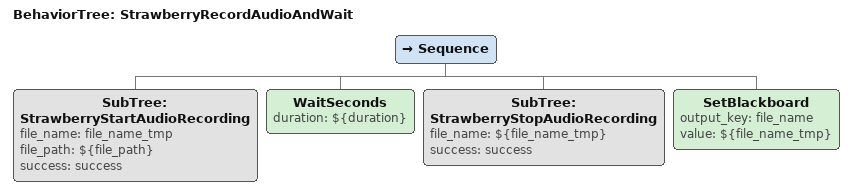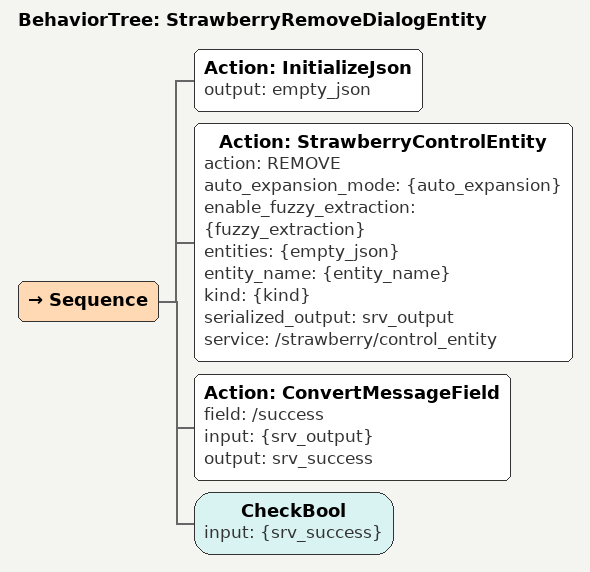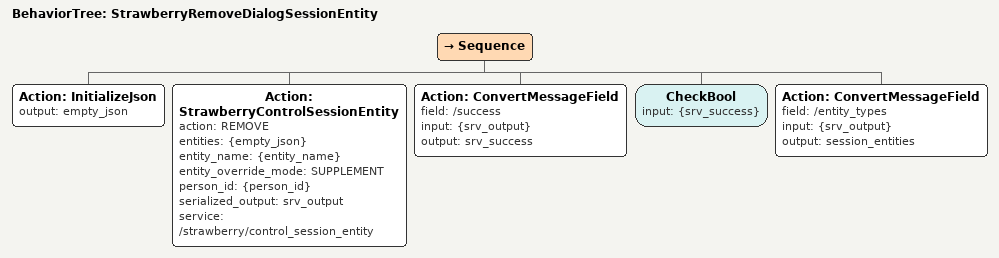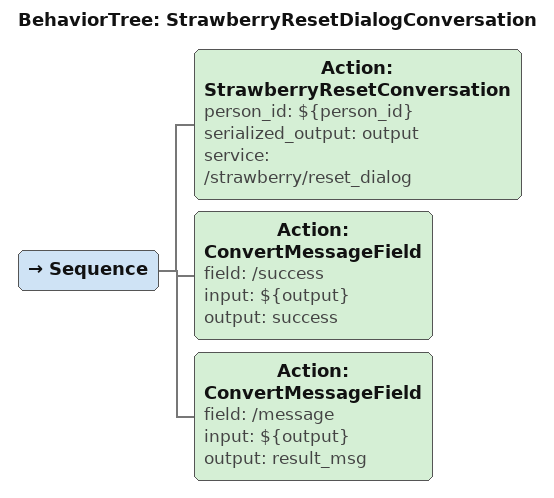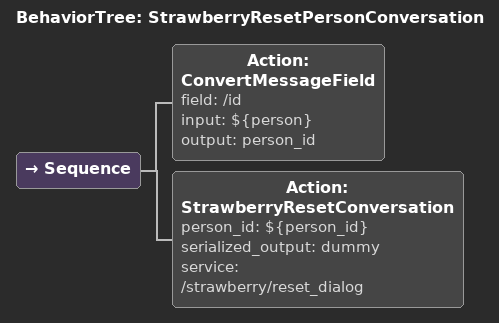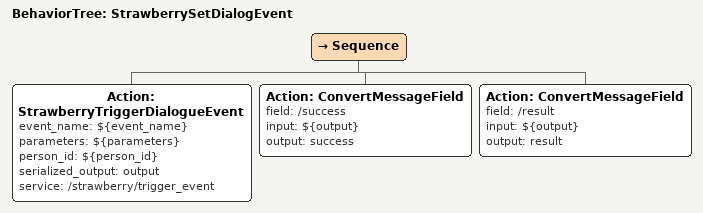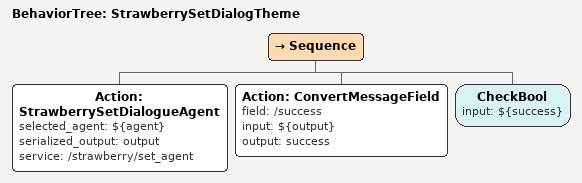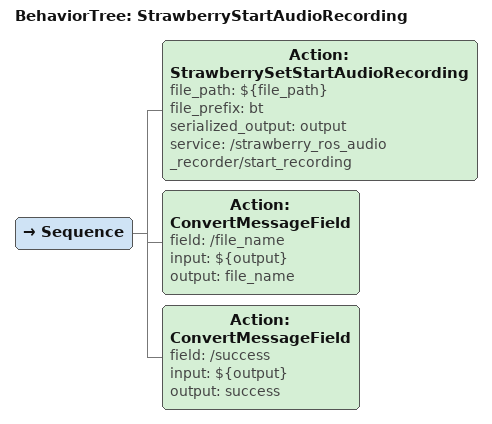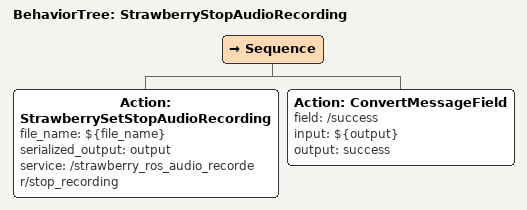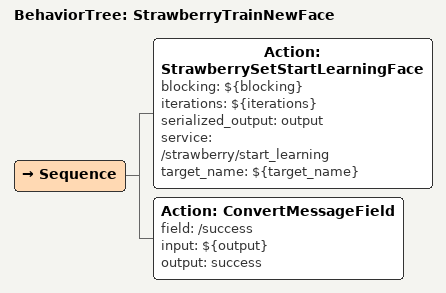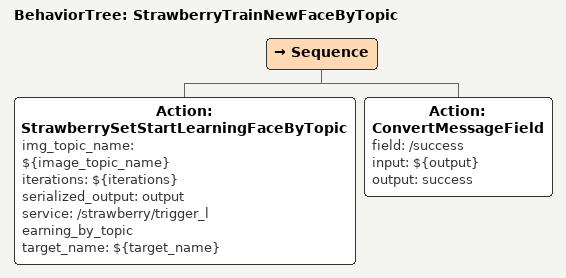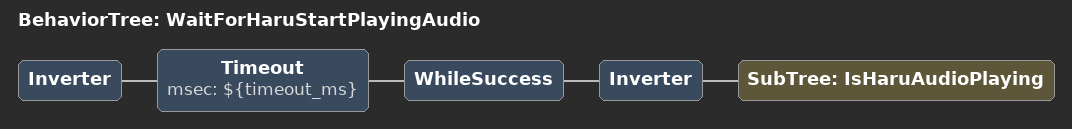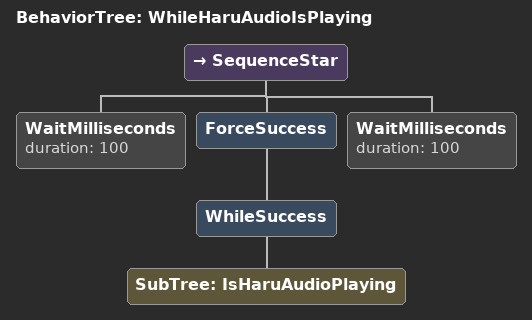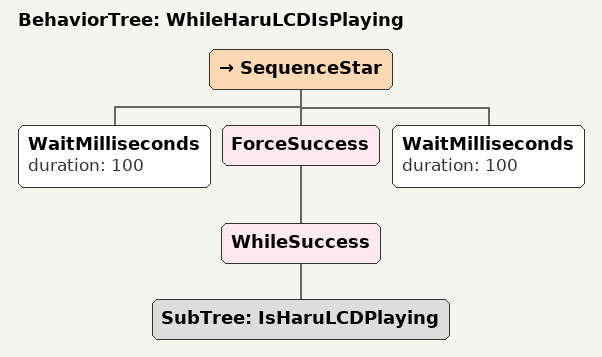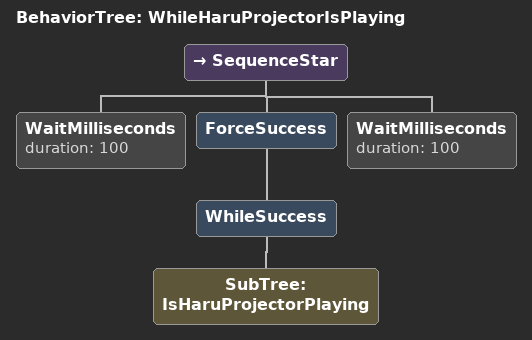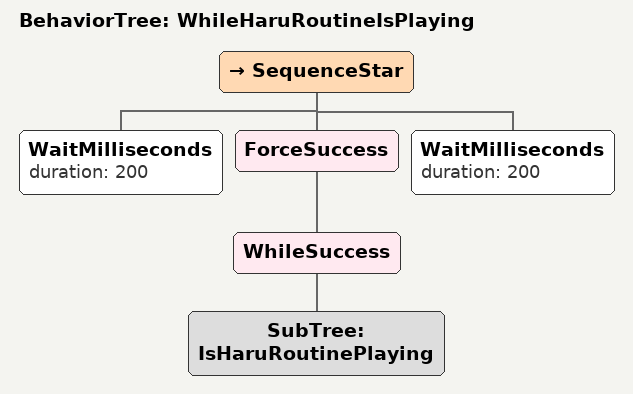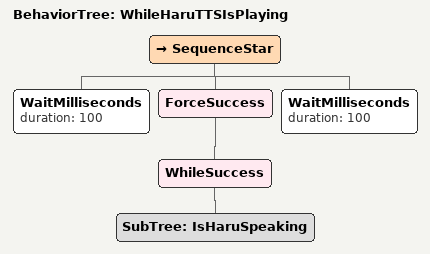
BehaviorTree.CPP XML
<BehaviorTree ID="StrawberryRecordAudioAndWait">
    <Sequence>
        <SubTree ID="StrawberryStartAudioRecording" file_name="file_name_tmp" file_path="${file_path}" success="success"/>
        <WaitSeconds duration="${duration}"/>
        <SubTree ID="StrawberryStopAudioRecording" file_name="${file_name_tmp}" success="success"/>
        <SetBlackboard output_key="file_name" value="${file_name_tmp}"/>
    </Sequence>
</BehaviorTree>

<BehaviorTree ID="StrawberryRemoveDialogEntity">
    <Sequence>
        <Action ID="InitializeJson" output="empty_json"/>
        <Action ID="StrawberryControlEntity" action="REMOVE" auto_expansion_mode="{auto_expansion}" enable_fuzzy_extraction="{fuzzy_extraction}" entities="{empty_json}" entity_name="{entity_name}" kind="{kind}" serialized_output="srv_output" service="/strawberry/control_entity"/>
        <Action ID="ConvertMessageField" field="/success" input="{srv_output}" output="srv_success"/>
        <CheckBool input="{srv_success}"/>
    </Sequence>
</BehaviorTree>

<BehaviorTree ID="StrawberryRemoveDialogSessionEntity">
    <Sequence>
        <Action ID="InitializeJson" output="empty_json"/>
        <Action ID="StrawberryControlSessionEntity" action="REMOVE" entities="{empty_json}" entity_name="{entity_name}" entity_override_mode="SUPPLEMENT" person_id="{person_id}" serialized_output="srv_output" service="/strawberry/control_session_entity"/>
        <Action ID="ConvertMessageField" field="/success" input="{srv_output}" output="srv_success"/>
        <CheckBool input="{srv_success}"/>
        <Action ID="ConvertMessageField" field="/entity_types" input="{srv_output}" output="session_entities"/>
    </Sequence>
</BehaviorTree>

<BehaviorTree ID="StrawberryResetDialogConversation">
    <Sequence>
        <Action ID="StrawberryResetConversation" person_id="${person_id}" serialized_output="output" service="/strawberry/reset_dialog"/>
        <Action ID="ConvertMessageField" field="/success" input="${output}" output="success"/>
        <Action ID="ConvertMessageField" field="/message" input="${output}" output="result_msg"/>
    </Sequence>
</BehaviorTree>

<BehaviorTree ID="StrawberryResetPersonConversation">
    <Sequence>
        <Action ID="ConvertMessageField" field="/id" input="${person}" output="person_id"/>
        <Action ID="StrawberryResetConversation" person_id="${person_id}" serialized_output="dummy" service="/strawberry/reset_dialog"/>
    </Sequence>
</BehaviorTree>

<BehaviorTree ID="StrawberrySetDialogEvent">
    <Sequence>
        <Action ID="StrawberryTriggerDialogueEvent" event_name="${event_name}" parameters="${parameters}" person_id="${person_id}" serialized_output="output" service="/strawberry/trigger_event"/>
        <Action ID="ConvertMessageField" field="/success" input="${output}" output="success"/>
        <Action ID="ConvertMessageField" field="/result" input="${output}" output="result"/>
    </Sequence>
</BehaviorTree>

<BehaviorTree ID="StrawberrySetDialogTheme">
    <Sequence>
        <Action ID="StrawberrySetDialogueAgent" selected_agent="${agent}" serialized_output="output" service="/strawberry/set_agent"/>
        <Action ID="ConvertMessageField" field="/success" input="${output}" output="success"/>
        <CheckBool input="${success}"/>
    </Sequence>
</BehaviorTree>

<BehaviorTree ID="StrawberryStartAudioRecording">
    <Sequence>
        <Action ID="StrawberrySetStartAudioRecording" file_path="${file_path}" file_prefix="bt" serialized_output="output" service="/strawberry_ros_audio_recorder/start_recording"/>
        <Action ID="ConvertMessageField" field="/file_name" input="${output}" output="file_name"/>
        <Action ID="ConvertMessageField" field="/success" input="${output}" output="success"/>
    </Sequence>
</BehaviorTree>

<BehaviorTree ID="StrawberryStopAudioRecording">
    <Sequence>
        <Action ID="StrawberrySetStopAudioRecording" file_name="${file_name}" serialized_output="output" service="/strawberry_ros_audio_recorder/stop_recording"/>
        <Action ID="ConvertMessageField" field="/success" input="${output}" output="success"/>
    </Sequence>
</BehaviorTree>

<BehaviorTree ID="StrawberryTrainNewFace">
    <Sequence>
        <Action ID="StrawberrySetStartLearningFace" blocking="${blocking}" iterations="${iterations}" serialized_output="output" service="/strawberry/start_learning" target_name="${target_name}"/>
        <Action ID="ConvertMessageField" field="/success" input="${output}" output="success"/>
    </Sequence>
</BehaviorTree>

<BehaviorTree ID="StrawberryTrainNewFaceByTopic">
    <Sequence>
        <Action ID="StrawberrySetStartLearningFaceByTopic" img_topic_name="${image_topic_name}" iterations="${iterations}" serialized_output="output" service="/strawberry/trigger_learning_by_topic" target_name="${target_name}"/>
        <Action ID="ConvertMessageField" field="/success" input="${output}" output="success"/>
    </Sequence>
</BehaviorTree>

<BehaviorTree ID="WaitForHaruStartPlayingAudio">
    <Inverter>
        <Timeout msec="${timeout_ms}">
            <WhileSuccess>
                <Inverter>
                    <SubTree ID="IsHaruAudioPlaying"/>
                </Inverter>
            </WhileSuccess>
        </Timeout>
    </Inverter>
</BehaviorTree>

<BehaviorTree ID="WhileHaruAudioIsPlaying">
    <SequenceStar>
        <WaitMilliseconds duration="100"/>
        <ForceSuccess>
            <WhileSuccess>
                <SubTree ID="IsHaruAudioPlaying"/>
            </WhileSuccess>
        </ForceSuccess>
        <WaitMilliseconds duration="100"/>
    </SequenceStar>
</BehaviorTree>

<BehaviorTree ID="WhileHaruLCDIsPlaying">
    <SequenceStar>
        <WaitMilliseconds duration="100"/>
        <ForceSuccess>
            <WhileSuccess>
                <SubTree ID="IsHaruLCDPlaying"/>
            </WhileSuccess>
        </ForceSuccess>
        <WaitMilliseconds duration="100"/>
    </SequenceStar>
</BehaviorTree>

<BehaviorTree ID="WhileHaruProjectorIsPlaying">
    <SequenceStar>
        <WaitMilliseconds duration="100"/>
        <ForceSuccess>
            <WhileSuccess>
                <SubTree ID="IsHaruProjectorPlaying"/>
            </WhileSuccess>
        </ForceSuccess>
        <WaitMilliseconds duration="100"/>
    </SequenceStar>
</BehaviorTree>

<BehaviorTree ID="WhileHaruRoutineIsPlaying">
    <SequenceStar>
        <WaitMilliseconds duration="200"/>
        <ForceSuccess>
            <WhileSuccess>
                <SubTree ID="IsHaruRoutinePlaying"/>
            </WhileSuccess>
        </ForceSuccess>
        <WaitMilliseconds duration="200"/>
    </SequenceStar>
</BehaviorTree>

<BehaviorTree ID="WhileHaruTTSIsPlaying">
    <SequenceStar>
        <WaitMilliseconds duration="100"/>
        <ForceSuccess>
            <WhileSuccess>
                <SubTree ID="IsHaruSpeaking"/>
            </WhileSuccess>
        </ForceSuccess>
        <WaitMilliseconds duration="100"/>
    </SequenceStar>
</BehaviorTree>
